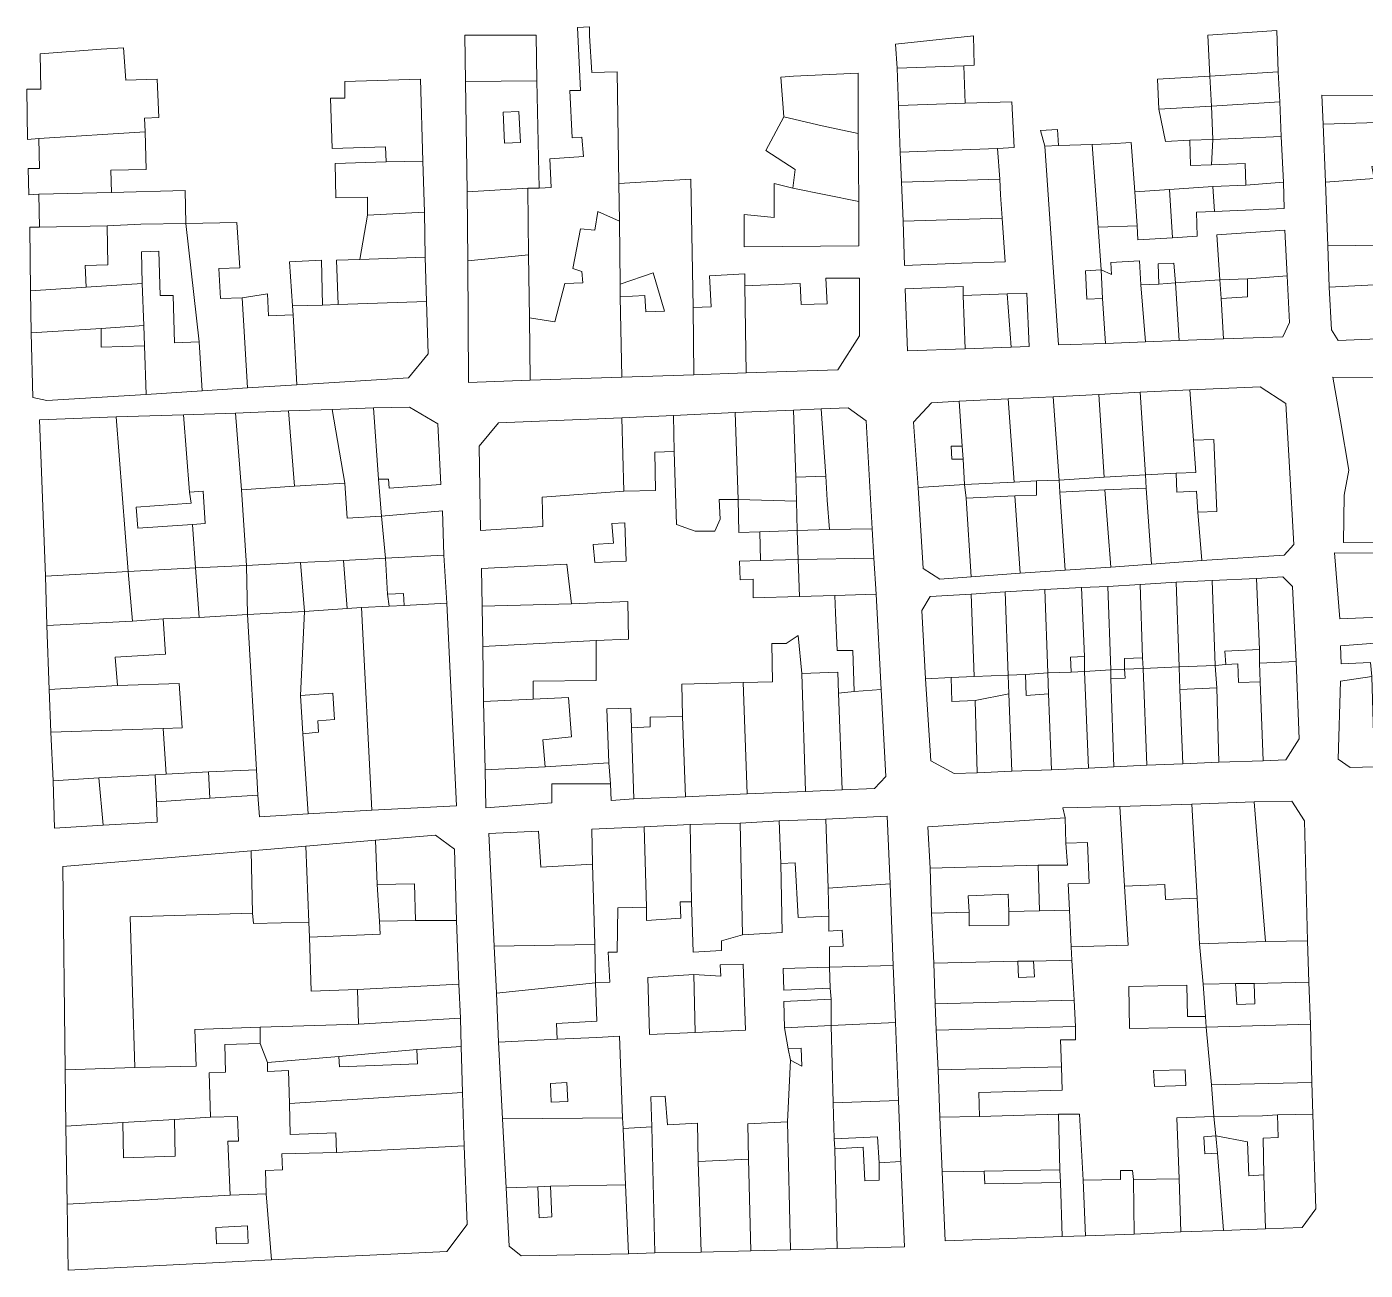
# Model space of a CAD drawing. Header units: inches. Extents: x 1138763 to 1140867, y 1050756 to 1053008.
# Drawn here: x 1140034.9 to 1140257.9, y 1052800.4 to 1053007.5 of the extents above; entities that cross this region are included whole.
import ezdxf

# ---------------------------------------------------------------- set-up
doc = ezdxf.new("R2010")
doc.units = ezdxf.units.IN
doc.header["$MEASUREMENT"] = 0
doc.layers.add('LimEdif_AM', color=44, linetype='Continuous', lineweight=5)

msp = doc.modelspace()

# ---------------------------------------------------------------- linework, layer by layer
at = {"layer": 'LimEdif_AM'}
for points in [[(1140118.19, 1053006.12), (1140119.81, 1053006.12), (1140119.94, 1052998.5), (1140108.06, 1052998.37), (1140107.94, 1053006.12), (1140118.19, 1053006.12)], [(1140133.56, 1052981.37), (1140133.69, 1052975.12), (1140130.06, 1052976.75), (1140129.56, 1052973.62), (1140127.19, 1052973.87), (1140125.94, 1052967.25), (1140127.44, 1052966.75), (1140127.56, 1052964.87), (1140124.56, 1052964.75), (1140122.94, 1052958.37), (1140118.69, 1052959), (1140118.56, 1052969.5), (1140118.44, 1052980.62), (1140120.31, 1052980.62), (1140122.31, 1052980.75), (1140122.06, 1052985.5), (1140127.69, 1052985.87), (1140127.44, 1052989.12), (1140125.81, 1052989), (1140125.44, 1052996.87), (1140127.19, 1052996.87), (1140126.69, 1053007.37), (1140128.69, 1053007.5), (1140128.69, 1053006), (1140129.06, 1052999.87), (1140133.31, 1053000), (1140133.56, 1052981.37)], [(1140243.19, 1053006.87), (1140243.44, 1053000), (1140232.06, 1052999.25), (1140231.69, 1053006.12), (1140243.19, 1053006.87)], [(1140047.31, 1053003.75), (1140051.06, 1053004), (1140051.44, 1052998.62), (1140056.69, 1052998.75), (1140056.94, 1052992.37), (1140054.56, 1052992.25), (1140054.69, 1052990), (1140036.94, 1052988.87), (1140035.06, 1052988.75), (1140034.94, 1052997.12), (1140037.31, 1052997.12), (1140037.19, 1053003), (1140047.31, 1053003.75)], [(1140192.69, 1053006), (1140192.81, 1053001.12), (1140191.06, 1053001), (1140179.94, 1053000.62), (1140179.69, 1053004.62), (1140192.69, 1053006)], [(1140173.44, 1052999.75), (1140173.44, 1052989.75), (1140167.44, 1052991), (1140161.06, 1052992.5), (1140160.56, 1052999.12), (1140162.69, 1052999.25), (1140173.44, 1052999.75)], [(1140191.06, 1053001), (1140191.31, 1052994.75), (1140180.19, 1052994.37), (1140179.94, 1053000.62), (1140191.06, 1053001)], [(1140243.44, 1053000), (1140243.69, 1052995), (1140232.31, 1052994.25), (1140232.06, 1052999.25), (1140243.44, 1053000)], [(1140100.56, 1052998.75), (1140100.94, 1052985.12), (1140094.81, 1052985), (1140094.69, 1052987.5), (1140085.81, 1052987.25), (1140085.56, 1052995.62), (1140087.94, 1052995.62), (1140087.94, 1052998.37), (1140100.56, 1052998.75)], [(1140119.94, 1052998.5), (1140120.31, 1052980.62), (1140118.44, 1052980.62), (1140108.31, 1052980), (1140108.06, 1052998.37), (1140119.94, 1052998.5)], [(1140232.31, 1052994.25), (1140223.56, 1052993.75), (1140223.31, 1052998.75), (1140232.06, 1052999.25), (1140232.31, 1052994.25)], [(1140191.31, 1052994.75), (1140199.06, 1052995), (1140199.44, 1052987.37), (1140196.69, 1052987.25), (1140180.44, 1052986.62), (1140180.19, 1052994.37), (1140191.31, 1052994.75)], [(1140243.69, 1052995), (1140243.94, 1052989.25), (1140232.56, 1052988.75), (1140232.31, 1052994.25), (1140243.69, 1052995)], [(1140261.81, 1052991.62), (1140250.94, 1052991.25), (1140250.69, 1052996.12), (1140263.56, 1052996), (1140264.44, 1052991.75), (1140261.81, 1052991.62)], [(1140114.56, 1052988.12), (1140117.19, 1052988.25), (1140116.94, 1052993.37), (1140114.31, 1052993.25), (1140114.56, 1052988.12)], [(1140114.56, 1052988.12), (1140114.31, 1052993.25), (1140116.94, 1052993.37), (1140117.19, 1052988.25), (1140114.56, 1052988.12)], [(1140232.31, 1052994.25), (1140232.56, 1052988.75), (1140228.69, 1052988.62), (1140224.69, 1052988.37), (1140223.56, 1052993.75), (1140232.31, 1052994.25)], [(1140173.44, 1052989.75), (1140173.56, 1052978.37), (1140162.56, 1052980.62), (1140162.94, 1052983.75), (1140158.06, 1052986.87), (1140161.06, 1052992.5), (1140167.44, 1052991), (1140173.44, 1052989.75)], [(1140261.81, 1052991.62), (1140262.31, 1052984.75), (1140259.06, 1052984.25), (1140259.44, 1052982.25), (1140251.31, 1052981.62), (1140250.94, 1052991.25), (1140261.81, 1052991.62)], [(1140054.69, 1052990), (1140054.81, 1052983.75), (1140048.94, 1052983.62), (1140049.06, 1052979.87), (1140036.94, 1052979.62), (1140035.31, 1052979.5), (1140035.19, 1052983.87), (1140037.06, 1052983.87), (1140036.94, 1052988.87), (1140054.69, 1052990)], [(1140206.81, 1052987.75), (1140204.56, 1052987.62), (1140203.81, 1052990.25), (1140206.69, 1052990.37), (1140206.81, 1052987.75)], [(1140212.44, 1052987.87), (1140215.44, 1052988), (1140218.94, 1052988.25), (1140219.56, 1052980), (1140219.94, 1052974.37), (1140213.44, 1052974.12), (1140212.44, 1052987.87)], [(1140232.56, 1052988.75), (1140232.31, 1052984.5), (1140228.81, 1052984.37), (1140228.69, 1052988.62), (1140232.56, 1052988.75)], [(1140243.94, 1052989.25), (1140244.31, 1052981.62), (1140238.06, 1052981.12), (1140237.94, 1052984.75), (1140232.31, 1052984.5), (1140232.56, 1052988.75), (1140243.94, 1052989.25)], [(1140196.69, 1052987.25), (1140197.06, 1052982.12), (1140180.69, 1052981.62), (1140180.44, 1052986.62), (1140196.69, 1052987.25)], [(1140206.81, 1052987.75), (1140212.44, 1052987.87), (1140213.44, 1052974.12), (1140213.94, 1052967), (1140211.31, 1052966.87), (1140211.56, 1052962.12), (1140214.19, 1052962.25), (1140214.69, 1052954.75), (1140206.81, 1052954.5), (1140204.56, 1052987.62), (1140206.81, 1052987.75)], [(1140100.94, 1052985.12), (1140101.19, 1052976.62), (1140091.69, 1052976.12), (1140091.69, 1052979.12), (1140086.44, 1052979), (1140086.31, 1052984.75), (1140094.81, 1052985), (1140100.94, 1052985.12)], [(1140145.56, 1052982.12), (1140145.94, 1052960.75), (1140146.06, 1052949.5), (1140134.06, 1052949.12), (1140133.81, 1052962.5), (1140137.94, 1052962.75), (1140138.06, 1052960), (1140141.19, 1052960.12), (1140139.31, 1052966.5), (1140133.81, 1052964.62), (1140133.69, 1052975.12), (1140133.56, 1052981.37), (1140145.56, 1052982.12)], [(1140197.06, 1052982.12), (1140197.19, 1052979.5), (1140197.44, 1052975.62), (1140180.94, 1052975.12), (1140180.69, 1052981.62), (1140197.06, 1052982.12)], [(1140244.31, 1052981.62), (1140244.44, 1052977.25), (1140232.81, 1052976.75), (1140232.56, 1052980.87), (1140238.06, 1052981.12), (1140244.31, 1052981.62)], [(1140259.44, 1052982.25), (1140266.19, 1052983.25), (1140266.19, 1052971.5), (1140261.06, 1052971.12), (1140251.69, 1052971), (1140251.31, 1052981.62), (1140259.44, 1052982.25)], [(1140049.06, 1052979.87), (1140061.31, 1052980.25), (1140061.44, 1052974.75), (1140053.94, 1052974.62), (1140048.31, 1052974.37), (1140037.06, 1052974.12), (1140036.94, 1052979.62), (1140049.06, 1052979.87)], [(1140118.44, 1052980.62), (1140118.56, 1052969.5), (1140108.44, 1052968.5), (1140108.31, 1052980), (1140118.44, 1052980.62)], [(1140173.56, 1052978.37), (1140173.56, 1052971), (1140154.44, 1052970.87), (1140154.44, 1052976.25), (1140159.44, 1052975.75), (1140159.44, 1052981.37), (1140162.56, 1052980.62), (1140173.56, 1052978.37)], [(1140219.56, 1052980), (1140225.31, 1052980.37), (1140225.81, 1052972.37), (1140220.06, 1052972), (1140219.94, 1052974.37), (1140219.56, 1052980)], [(1140225.31, 1052980.37), (1140232.56, 1052980.87), (1140232.81, 1052976.75), (1140229.81, 1052976.62), (1140229.94, 1052972.62), (1140225.81, 1052972.37), (1140225.31, 1052980.37)], [(1140061.44, 1052974.75), (1140069.94, 1052974.87), (1140070.44, 1052967.37), (1140066.94, 1052967.25), (1140067.19, 1052962.25), (1140070.81, 1052962.37), (1140071.69, 1052947.37), (1140064.19, 1052946.87), (1140063.69, 1052955), (1140061.44, 1052974.75)], [(1140101.19, 1052976.62), (1140101.31, 1052969.12), (1140090.44, 1052968.75), (1140091.69, 1052976.12), (1140101.19, 1052976.62)], [(1140133.81, 1052964.62), (1140133.81, 1052962.5), (1140134.06, 1052949.12), (1140118.81, 1052948.62), (1140118.69, 1052959), (1140122.94, 1052958.37), (1140124.56, 1052964.75), (1140127.56, 1052964.87), (1140127.44, 1052966.75), (1140125.94, 1052967.25), (1140127.19, 1052973.87), (1140129.56, 1052973.62), (1140130.06, 1052976.75), (1140133.69, 1052975.12), (1140133.81, 1052964.62)], [(1140197.44, 1052975.62), (1140197.94, 1052968.37), (1140190.69, 1052968.12), (1140181.19, 1052967.75), (1140180.94, 1052975.12), (1140197.44, 1052975.62)], [(1140048.31, 1052974.37), (1140048.44, 1052967.87), (1140044.69, 1052967.75), (1140044.81, 1052964.12), (1140035.56, 1052963.5), (1140035.44, 1052974.12), (1140037.06, 1052974.12), (1140048.31, 1052974.37)], [(1140061.44, 1052974.75), (1140063.69, 1052955), (1140059.56, 1052954.87), (1140059.31, 1052962.75), (1140057.19, 1052962.75), (1140056.94, 1052970.12), (1140054.06, 1052970), (1140054.19, 1052964.75), (1140044.81, 1052964.12), (1140044.69, 1052967.75), (1140048.44, 1052967.87), (1140048.31, 1052974.37), (1140053.94, 1052974.62), (1140061.44, 1052974.75)], [(1140244.94, 1052966), (1140238.31, 1052965.5), (1140233.69, 1052965.37), (1140233.19, 1052972.87), (1140244.56, 1052973.62), (1140244.94, 1052966)], [(1140261.06, 1052971.12), (1140261.56, 1052968.87), (1140267.81, 1052969.62), (1140268.19, 1052967.87), (1140273.94, 1052969.12), (1140274.19, 1052964.87), (1140267.81, 1052964.75), (1140263.44, 1052964.75), (1140259.44, 1052964.5), (1140251.94, 1052964.12), (1140251.69, 1052971), (1140261.06, 1052971.12)], [(1140054.44, 1052957.75), (1140054.19, 1052964.75), (1140054.06, 1052970), (1140056.94, 1052970.12), (1140057.19, 1052962.75), (1140059.31, 1052962.75), (1140059.56, 1052954.87), (1140063.69, 1052955), (1140064.19, 1052946.87), (1140054.81, 1052946.25), (1140054.56, 1052954.37), (1140054.44, 1052957.75)], [(1140084.19, 1052961.12), (1140079.19, 1052961), (1140078.69, 1052968.37), (1140084.06, 1052968.62), (1140084.19, 1052961.12)], [(1140101.31, 1052969.12), (1140101.56, 1052961.75), (1140086.81, 1052961.25), (1140086.56, 1052968.62), (1140090.44, 1052968.75), (1140101.31, 1052969.12)], [(1140118.56, 1052969.5), (1140118.69, 1052959), (1140118.81, 1052948.62), (1140108.56, 1052948.25), (1140108.44, 1052968.5), (1140118.56, 1052969.5)], [(1140213.94, 1052967), (1140215.69, 1052966.25), (1140215.56, 1052968.25), (1140220.31, 1052968.5), (1140220.56, 1052964.5), (1140221.31, 1052955), (1140214.69, 1052954.75), (1140214.19, 1052962.25), (1140213.94, 1052967)], [(1140133.81, 1052964.62), (1140139.31, 1052966.5), (1140141.19, 1052960.12), (1140138.06, 1052960), (1140137.94, 1052962.75), (1140133.81, 1052962.5), (1140133.81, 1052964.62)], [(1140145.94, 1052960.75), (1140148.94, 1052960.87), (1140148.69, 1052966), (1140154.56, 1052966.37), (1140154.56, 1052964.37), (1140154.81, 1052949.87), (1140146.06, 1052949.5), (1140145.94, 1052960.75)], [(1140214.19, 1052962.25), (1140211.56, 1052962.12), (1140211.31, 1052966.87), (1140213.94, 1052967), (1140214.19, 1052962.25)], [(1140226.31, 1052964.87), (1140223.56, 1052964.62), (1140223.44, 1052968), (1140226.06, 1052968.12), (1140226.31, 1052964.87)], [(1140244.94, 1052966), (1140245.31, 1052958.25), (1140244.19, 1052955.87), (1140234.31, 1052955.5), (1140233.94, 1052962.25), (1140238.31, 1052962.5), (1140238.31, 1052965.5), (1140244.94, 1052966)], [(1140054.19, 1052964.75), (1140054.44, 1052957.75), (1140047.31, 1052957.25), (1140035.69, 1052956.5), (1140035.56, 1052963.5), (1140044.81, 1052964.12), (1140054.19, 1052964.75)], [(1140154.56, 1052964.37), (1140163.81, 1052964.75), (1140163.94, 1052961.25), (1140168.31, 1052961.37), (1140168.06, 1052965.62), (1140173.69, 1052965.62), (1140173.69, 1052956), (1140170.06, 1052950.37), (1140154.81, 1052949.87), (1140154.56, 1052964.37)], [(1140190.94, 1052962.75), (1140191.31, 1052953.87), (1140181.69, 1052953.5), (1140181.31, 1052963.87), (1140190.94, 1052964.25), (1140190.94, 1052962.75)], [(1140226.31, 1052964.87), (1140226.94, 1052955.25), (1140221.31, 1052955), (1140220.56, 1052964.5), (1140223.56, 1052964.62), (1140226.31, 1052964.87)], [(1140226.31, 1052964.87), (1140233.69, 1052965.37), (1140233.94, 1052962.25), (1140234.31, 1052955.5), (1140226.94, 1052955.25), (1140226.31, 1052964.87)], [(1140238.31, 1052965.5), (1140238.31, 1052962.5), (1140233.94, 1052962.25), (1140233.69, 1052965.37), (1140238.31, 1052965.5)], [(1140259.44, 1052964.5), (1140260.06, 1052955.5), (1140253.44, 1052955.25), (1140252.31, 1052957), (1140251.94, 1052964.12), (1140259.44, 1052964.5)], [(1140070.81, 1052962.37), (1140075.06, 1052963), (1140075.19, 1052959.37), (1140079.31, 1052959.5), (1140079.94, 1052947.87), (1140071.69, 1052947.37), (1140070.81, 1052962.37)], [(1140101.56, 1052961.75), (1140101.81, 1052953), (1140098.56, 1052949), (1140079.94, 1052947.87), (1140079.31, 1052959.5), (1140079.19, 1052961), (1140084.19, 1052961.12), (1140086.81, 1052961.25), (1140101.56, 1052961.75)], [(1140190.94, 1052962.75), (1140198.31, 1052963), (1140198.94, 1052954.12), (1140191.31, 1052953.87), (1140190.94, 1052962.75)], [(1140198.31, 1052963), (1140201.56, 1052963.12), (1140201.94, 1052954.25), (1140198.94, 1052954.12), (1140198.31, 1052963)], [(1140047.31, 1052957.25), (1140047.31, 1052954.12), (1140054.56, 1052954.37), (1140054.81, 1052946.25), (1140038.31, 1052945.25), (1140035.94, 1052945.75), (1140035.69, 1052956.5), (1140047.31, 1052957.25)], [(1140054.44, 1052957.75), (1140054.56, 1052954.37), (1140047.31, 1052954.12), (1140047.31, 1052957.25), (1140054.44, 1052957.75)], [(1140265.31, 1052921.5), (1140254.31, 1052921.62), (1140254.44, 1052929.5), (1140255.19, 1052933.62), (1140253.81, 1052941.87), (1140252.56, 1052949.12), (1140261.69, 1052949), (1140261.69, 1052944.75), (1140265.56, 1052944.75), (1140265.31, 1052921.5)], [(1140198.44, 1052945.5), (1140205.94, 1052945.87), (1140206.94, 1052932), (1140203.19, 1052931.87), (1140199.44, 1052931.62), (1140198.44, 1052945.5)], [(1140205.94, 1052945.87), (1140213.56, 1052946.25), (1140214.44, 1052932.5), (1140206.94, 1052932), (1140205.94, 1052945.87)], [(1140213.56, 1052946.25), (1140220.44, 1052946.62), (1140221.31, 1052932.87), (1140214.44, 1052932.5), (1140213.56, 1052946.25)], [(1140220.44, 1052946.62), (1140228.69, 1052947), (1140229.31, 1052938.62), (1140229.69, 1052933.25), (1140226.44, 1052933.12), (1140221.31, 1052932.87), (1140220.44, 1052946.62)], [(1140229.31, 1052938.62), (1140228.69, 1052947), (1140240.44, 1052947.5), (1140244.69, 1052944.75), (1140245.31, 1052934.12), (1140246.06, 1052921.25), (1140244.44, 1052919.5), (1140230.69, 1052918.62), (1140230.06, 1052926.62), (1140233.19, 1052926.75), (1140232.94, 1052933.5), (1140232.69, 1052938.75), (1140229.31, 1052938.62)], [(1140078.56, 1052943.5), (1140085.81, 1052943.75), (1140087.94, 1052931.5), (1140079.56, 1052931), (1140078.56, 1052943.5)], [(1140085.81, 1052943.75), (1140092.69, 1052944), (1140093.56, 1052932.12), (1140094.06, 1052926), (1140088.31, 1052925.62), (1140087.94, 1052931.5), (1140085.81, 1052943.75)], [(1140093.56, 1052932.12), (1140092.69, 1052944), (1140098.69, 1052944.12), (1140103.44, 1052941.37), (1140103.94, 1052931.25), (1140095.31, 1052930.62), (1140095.19, 1052932.12), (1140093.56, 1052932.12)], [(1140152.94, 1052943.25), (1140162.69, 1052943.62), (1140163.06, 1052932.5), (1140163.19, 1052928.5), (1140153.44, 1052928.75), (1140152.94, 1052943.25)], [(1140162.69, 1052943.62), (1140167.31, 1052943.87), (1140168.06, 1052932.62), (1140163.06, 1052932.5), (1140162.69, 1052943.62)], [(1140168.06, 1052932.62), (1140167.31, 1052943.87), (1140171.81, 1052944), (1140174.81, 1052941.87), (1140175.81, 1052923.87), (1140168.69, 1052923.75), (1140168.31, 1052928.62), (1140168.06, 1052932.62)], [(1140190.81, 1052937.62), (1140188.94, 1052937.62), (1140189.06, 1052935.5), (1140190.94, 1052935.5), (1140191.19, 1052931.25), (1140183.44, 1052930.75), (1140182.69, 1052941.62), (1140185.69, 1052944.87), (1140190.31, 1052945.12), (1140190.81, 1052937.62)], [(1140190.31, 1052945.12), (1140198.44, 1052945.5), (1140199.44, 1052931.62), (1140191.19, 1052931.25), (1140190.94, 1052935.5), (1140190.81, 1052937.62), (1140190.31, 1052945.12)], [(1140051.81, 1052916.75), (1140038.06, 1052916), (1140037.06, 1052942), (1140049.81, 1052942.5), (1140051.81, 1052916.75)], [(1140049.81, 1052942.5), (1140061.06, 1052942.87), (1140062.06, 1052930), (1140062.31, 1052928.12), (1140053.19, 1052927.5), (1140053.44, 1052924), (1140062.56, 1052924.62), (1140063.06, 1052917.37), (1140051.81, 1052916.75), (1140049.81, 1052942.5)], [(1140061.06, 1052942.87), (1140069.69, 1052943.12), (1140070.69, 1052930.37), (1140071.56, 1052917.75), (1140063.06, 1052917.37), (1140062.56, 1052924.62), (1140064.69, 1052924.75), (1140064.31, 1052930.12), (1140062.06, 1052930), (1140061.06, 1052942.87)], [(1140069.69, 1052943.12), (1140078.56, 1052943.5), (1140079.56, 1052931), (1140070.69, 1052930.37), (1140069.69, 1052943.12)], [(1140134.44, 1052930.12), (1140120.81, 1052929.12), (1140120.94, 1052924.25), (1140110.56, 1052923.62), (1140110.31, 1052937.62), (1140113.56, 1052941.5), (1140134.06, 1052942.37), (1140134.44, 1052930.12)], [(1140134.06, 1052942.37), (1140142.69, 1052942.75), (1140142.81, 1052936.75), (1140139.56, 1052936.62), (1140139.69, 1052930.25), (1140134.44, 1052930.12), (1140134.06, 1052942.37)], [(1140142.69, 1052942.75), (1140152.94, 1052943.25), (1140153.44, 1052928.75), (1140150.31, 1052928.75), (1140150.44, 1052925.5), (1140149.56, 1052923.5), (1140146.31, 1052923.5), (1140143.19, 1052924.62), (1140142.81, 1052936.75), (1140142.69, 1052942.75)], [(1140190.94, 1052935.5), (1140189.06, 1052935.5), (1140188.94, 1052937.62), (1140190.81, 1052937.62), (1140190.94, 1052935.5)], [(1140229.31, 1052938.62), (1140232.69, 1052938.75), (1140232.94, 1052933.5), (1140233.19, 1052926.75), (1140230.06, 1052926.62), (1140229.81, 1052930.12), (1140226.56, 1052930), (1140226.44, 1052933.12), (1140229.69, 1052933.25), (1140229.31, 1052938.62)], [(1140168.06, 1052932.62), (1140168.31, 1052928.62), (1140168.69, 1052923.75), (1140163.31, 1052923.62), (1140163.19, 1052928.5), (1140163.06, 1052932.5), (1140168.06, 1052932.62)], [(1140221.31, 1052932.87), (1140221.44, 1052930.62), (1140214.56, 1052930.37), (1140207.06, 1052930), (1140206.94, 1052932), (1140214.44, 1052932.5), (1140221.31, 1052932.87)], [(1140226.44, 1052933.12), (1140226.56, 1052930), (1140229.81, 1052930.12), (1140230.06, 1052926.62), (1140230.69, 1052918.62), (1140222.31, 1052918), (1140221.44, 1052930.62), (1140221.31, 1052932.87), (1140226.44, 1052933.12)], [(1140087.94, 1052931.5), (1140088.31, 1052925.62), (1140094.06, 1052926), (1140094.69, 1052919), (1140087.69, 1052918.62), (1140080.56, 1052918.25), (1140071.56, 1052917.75), (1140070.69, 1052930.37), (1140079.56, 1052931), (1140087.94, 1052931.5)], [(1140191.19, 1052931.25), (1140191.44, 1052929), (1140192.31, 1052915.87), (1140187.06, 1052915.5), (1140184.31, 1052917.25), (1140183.44, 1052930.75), (1140191.19, 1052931.25)], [(1140203.19, 1052931.87), (1140203.19, 1052929.5), (1140199.56, 1052929.37), (1140191.44, 1052929), (1140191.19, 1052931.25), (1140199.44, 1052931.62), (1140203.19, 1052931.87)], [(1140206.94, 1052932), (1140207.06, 1052930), (1140207.94, 1052917), (1140200.44, 1052916.5), (1140199.56, 1052929.37), (1140203.19, 1052929.5), (1140203.19, 1052931.87), (1140206.94, 1052932)], [(1140214.56, 1052930.37), (1140215.56, 1052917.5), (1140207.94, 1052917), (1140207.06, 1052930), (1140214.56, 1052930.37)], [(1140221.44, 1052930.62), (1140222.31, 1052918), (1140215.56, 1052917.5), (1140214.56, 1052930.37), (1140221.44, 1052930.62)], [(1140062.56, 1052924.62), (1140053.44, 1052924), (1140053.19, 1052927.5), (1140062.31, 1052928.12), (1140062.06, 1052930), (1140064.31, 1052930.12), (1140064.69, 1052924.75), (1140062.56, 1052924.62)], [(1140163.19, 1052928.5), (1140163.31, 1052923.62), (1140157.06, 1052923.37), (1140153.56, 1052923.25), (1140153.44, 1052928.75), (1140163.19, 1052928.5)], [(1140199.56, 1052929.37), (1140200.44, 1052916.5), (1140192.31, 1052915.87), (1140191.44, 1052929), (1140199.56, 1052929.37)], [(1140094.06, 1052926), (1140104.19, 1052926.87), (1140104.44, 1052919.5), (1140094.69, 1052919), (1140094.06, 1052926)], [(1140129.56, 1052918.25), (1140129.31, 1052921.25), (1140132.69, 1052921.5), (1140132.44, 1052924.75), (1140134.56, 1052924.87), (1140134.81, 1052918.5), (1140129.56, 1052918.25)], [(1140163.31, 1052923.62), (1140163.44, 1052918.75), (1140157.19, 1052918.62), (1140157.06, 1052923.37), (1140163.31, 1052923.62)], [(1140175.81, 1052923.87), (1140176.06, 1052919), (1140163.44, 1052918.75), (1140163.31, 1052923.62), (1140168.69, 1052923.75), (1140175.81, 1052923.87)], [(1140104.44, 1052919.5), (1140104.94, 1052911.5), (1140097.81, 1052911.12), (1140097.69, 1052913.12), (1140095.06, 1052913), (1140094.69, 1052919), (1140104.44, 1052919.5)], [(1140259.06, 1052899.25), (1140258.81, 1052901.62), (1140253.94, 1052901.37), (1140253.81, 1052904.37), (1140263.19, 1052905.12), (1140262.94, 1052909.25), (1140253.69, 1052908.87), (1140252.81, 1052919.87), (1140266.19, 1052919.75), (1140267.31, 1052902), (1140264.06, 1052901.62), (1140264.81, 1052898.87), (1140265.94, 1052886), (1140259.44, 1052885.87), (1140259.06, 1052899.25)], [(1140063.06, 1052917.37), (1140063.69, 1052909.12), (1140057.69, 1052908.87), (1140052.56, 1052908.5), (1140051.81, 1052916.75), (1140063.06, 1052917.37)], [(1140071.56, 1052917.75), (1140071.69, 1052909.62), (1140063.69, 1052909.12), (1140063.06, 1052917.37), (1140071.56, 1052917.75)], [(1140080.56, 1052918.25), (1140081.19, 1052910.12), (1140071.69, 1052909.62), (1140071.56, 1052917.75), (1140080.56, 1052918.25)], [(1140087.69, 1052918.62), (1140088.31, 1052910.62), (1140081.19, 1052910.12), (1140080.56, 1052918.25), (1140087.69, 1052918.62)], [(1140094.69, 1052919), (1140095.06, 1052913), (1140095.31, 1052911), (1140090.69, 1052910.75), (1140088.31, 1052910.62), (1140087.69, 1052918.62), (1140094.69, 1052919)], [(1140125.69, 1052911.37), (1140110.81, 1052911), (1140110.69, 1052917.25), (1140124.94, 1052918), (1140125.69, 1052911.37)], [(1140163.44, 1052918.75), (1140163.69, 1052912.62), (1140155.94, 1052912.37), (1140155.94, 1052915.5), (1140153.81, 1052915.37), (1140153.69, 1052918.5), (1140157.19, 1052918.62), (1140163.44, 1052918.75)], [(1140176.06, 1052919), (1140176.44, 1052913), (1140169.56, 1052912.75), (1140163.69, 1052912.62), (1140163.44, 1052918.75), (1140176.06, 1052919)], [(1140051.81, 1052916.75), (1140052.56, 1052908.5), (1140038.31, 1052907.75), (1140038.06, 1052916), (1140051.81, 1052916.75)], [(1140215.06, 1052914.25), (1140220.44, 1052914.62), (1140220.81, 1052902.37), (1140217.81, 1052902.25), (1140217.81, 1052900.5), (1140215.56, 1052900.37), (1140215.06, 1052914.25)], [(1140220.44, 1052914.62), (1140226.44, 1052915), (1140226.94, 1052900.87), (1140220.94, 1052900.62), (1140220.81, 1052902.37), (1140220.44, 1052914.62)], [(1140226.44, 1052915), (1140232.44, 1052915.25), (1140232.94, 1052901.12), (1140226.94, 1052900.87), (1140226.44, 1052915)], [(1140232.44, 1052915.25), (1140239.81, 1052915.62), (1140240.31, 1052903.75), (1140234.56, 1052903.5), (1140234.69, 1052901.25), (1140232.94, 1052901.12), (1140232.44, 1052915.25)], [(1140240.31, 1052903.75), (1140239.81, 1052915.62), (1140244.19, 1052915.87), (1140245.81, 1052914.25), (1140246.44, 1052901.75), (1140240.31, 1052901.5), (1140240.31, 1052903.75)], [(1140097.81, 1052911.12), (1140095.31, 1052911), (1140095.06, 1052913), (1140097.69, 1052913.12), (1140097.81, 1052911.12)], [(1140176.44, 1052913), (1140177.31, 1052897.12), (1140172.81, 1052896.75), (1140172.56, 1052903.62), (1140169.94, 1052903.62), (1140169.69, 1052909.87), (1140169.56, 1052912.75), (1140176.44, 1052913)], [(1140192.81, 1052899.25), (1140188.94, 1052899.12), (1140184.69, 1052898.87), (1140184.06, 1052910.25), (1140185.44, 1052912.62), (1140192.31, 1052913), (1140192.81, 1052899.25)], [(1140192.31, 1052913), (1140197.94, 1052913.37), (1140198.44, 1052899.5), (1140192.81, 1052899.25), (1140192.31, 1052913)], [(1140197.94, 1052913.37), (1140204.56, 1052913.75), (1140205.06, 1052899.87), (1140201.31, 1052899.62), (1140198.44, 1052899.5), (1140197.94, 1052913.37)], [(1140204.56, 1052913.75), (1140210.69, 1052914.12), (1140211.19, 1052902.62), (1140208.81, 1052902.5), (1140208.94, 1052900), (1140205.06, 1052899.87), (1140204.56, 1052913.75)], [(1140210.69, 1052914.12), (1140215.06, 1052914.25), (1140215.56, 1052900.37), (1140211.19, 1052900.12), (1140211.19, 1052902.62), (1140210.69, 1052914.12)], [(1140090.69, 1052910.75), (1140092.44, 1052877), (1140081.81, 1052876.37), (1140080.94, 1052889.75), (1140083.56, 1052890), (1140083.44, 1052891.87), (1140086.19, 1052892.12), (1140085.94, 1052896.5), (1140080.56, 1052896.12), (1140081.19, 1052910.12), (1140088.31, 1052910.62), (1140090.69, 1052910.75)], [(1140104.94, 1052911.5), (1140106.56, 1052877.75), (1140092.44, 1052877), (1140090.69, 1052910.75), (1140095.31, 1052911), (1140097.81, 1052911.12), (1140104.94, 1052911.5)], [(1140125.69, 1052911.37), (1140135.06, 1052911.75), (1140135.19, 1052905.5), (1140129.81, 1052905.25), (1140110.94, 1052904.25), (1140110.81, 1052911), (1140125.69, 1052911.37)], [(1140057.69, 1052908.87), (1140058.06, 1052903), (1140049.69, 1052902.5), (1140050.06, 1052897.75), (1140038.69, 1052897.12), (1140038.31, 1052907.75), (1140052.56, 1052908.5), (1140057.69, 1052908.87)], [(1140071.69, 1052909.62), (1140073.19, 1052883.75), (1140065.19, 1052883.37), (1140058.19, 1052883), (1140057.69, 1052890.62), (1140060.81, 1052890.75), (1140060.31, 1052898.12), (1140050.06, 1052897.75), (1140049.69, 1052902.5), (1140058.06, 1052903), (1140057.69, 1052908.87), (1140063.69, 1052909.12), (1140071.69, 1052909.62)], [(1140081.19, 1052910.12), (1140080.56, 1052896.12), (1140080.94, 1052889.75), (1140081.81, 1052876.37), (1140073.69, 1052875.87), (1140073.44, 1052879.5), (1140073.19, 1052883.75), (1140071.69, 1052909.62), (1140081.19, 1052910.12)], [(1140154.31, 1052898.25), (1140159.19, 1052898.37), (1140159.06, 1052904.75), (1140161.44, 1052904.75), (1140163.44, 1052906.12), (1140164.06, 1052899.75), (1140164.69, 1052880.12), (1140154.94, 1052879.75), (1140154.31, 1052898.25)], [(1140129.81, 1052905.25), (1140129.81, 1052898.62), (1140119.31, 1052898.5), (1140119.31, 1052895.5), (1140111.06, 1052895.12), (1140110.94, 1052904.25), (1140129.81, 1052905.25)], [(1140240.31, 1052901.5), (1140240.44, 1052898.37), (1140236.81, 1052898.25), (1140236.69, 1052901.37), (1140234.69, 1052901.25), (1140234.56, 1052903.5), (1140240.31, 1052903.75), (1140240.31, 1052901.5)], [(1140211.19, 1052900.12), (1140208.94, 1052900), (1140208.81, 1052902.5), (1140211.19, 1052902.62), (1140211.19, 1052900.12)], [(1140220.94, 1052900.62), (1140217.81, 1052900.5), (1140217.81, 1052902.25), (1140220.81, 1052902.37), (1140220.94, 1052900.62)], [(1140234.69, 1052901.25), (1140236.69, 1052901.37), (1140236.81, 1052898.25), (1140240.44, 1052898.37), (1140240.94, 1052885.25), (1140233.56, 1052885), (1140233.19, 1052897.37), (1140232.94, 1052901.12), (1140234.69, 1052901.25)], [(1140246.44, 1052901.75), (1140246.94, 1052888.87), (1140244.69, 1052885.37), (1140240.94, 1052885.25), (1140240.44, 1052898.37), (1140240.31, 1052901.5), (1140246.44, 1052901.75)], [(1140164.06, 1052899.75), (1140170.06, 1052900), (1140170.19, 1052896.5), (1140170.81, 1052880.37), (1140164.69, 1052880.12), (1140164.06, 1052899.75)], [(1140188.94, 1052899.12), (1140189.06, 1052895.12), (1140192.94, 1052895.25), (1140193.31, 1052883.25), (1140189.44, 1052883.12), (1140185.56, 1052885.25), (1140184.69, 1052898.87), (1140188.94, 1052899.12)], [(1140198.44, 1052899.5), (1140198.56, 1052896.37), (1140192.94, 1052895.25), (1140189.06, 1052895.12), (1140188.94, 1052899.12), (1140192.81, 1052899.25), (1140198.44, 1052899.5)], [(1140201.31, 1052899.62), (1140201.44, 1052896.12), (1140205.19, 1052896.37), (1140205.69, 1052883.75), (1140199.06, 1052883.5), (1140198.56, 1052896.37), (1140198.44, 1052899.5), (1140201.31, 1052899.62)], [(1140205.06, 1052899.87), (1140205.19, 1052896.37), (1140201.44, 1052896.12), (1140201.31, 1052899.62), (1140205.06, 1052899.87)], [(1140211.19, 1052900.12), (1140211.81, 1052884), (1140205.69, 1052883.75), (1140205.19, 1052896.37), (1140205.06, 1052899.87), (1140208.94, 1052900), (1140211.19, 1052900.12)], [(1140215.56, 1052900.37), (1140215.56, 1052898.87), (1140216.06, 1052884.25), (1140211.81, 1052884), (1140211.19, 1052900.12), (1140215.56, 1052900.37)], [(1140220.94, 1052900.62), (1140221.56, 1052884.5), (1140216.06, 1052884.25), (1140215.56, 1052898.87), (1140217.94, 1052899), (1140217.81, 1052900.5), (1140220.94, 1052900.62)], [(1140217.81, 1052900.5), (1140217.94, 1052899), (1140215.56, 1052898.87), (1140215.56, 1052900.37), (1140217.81, 1052900.5)], [(1140226.94, 1052900.87), (1140227.06, 1052897.12), (1140227.56, 1052884.75), (1140221.56, 1052884.5), (1140220.94, 1052900.62), (1140226.94, 1052900.87)], [(1140232.94, 1052901.12), (1140233.19, 1052897.37), (1140227.06, 1052897.12), (1140226.94, 1052900.87), (1140232.94, 1052901.12)], [(1140259.44, 1052885.87), (1140259.56, 1052884.25), (1140255.44, 1052884.12), (1140253.44, 1052885.5), (1140253.81, 1052898.5), (1140259.06, 1052899.25), (1140259.44, 1052885.87)], [(1140050.06, 1052897.75), (1140060.31, 1052898.12), (1140060.81, 1052890.75), (1140057.69, 1052890.62), (1140038.94, 1052890), (1140038.69, 1052897.12), (1140050.06, 1052897.75)], [(1140144.19, 1052892.62), (1140144.06, 1052898), (1140154.31, 1052898.25), (1140154.94, 1052879.75), (1140144.69, 1052879.25), (1140144.19, 1052892.62)], [(1140177.31, 1052897.12), (1140178.06, 1052882.62), (1140176.19, 1052880.62), (1140170.81, 1052880.37), (1140170.19, 1052896.5), (1140172.81, 1052896.75), (1140177.31, 1052897.12)], [(1140233.19, 1052897.37), (1140233.56, 1052885), (1140227.56, 1052884.75), (1140227.06, 1052897.12), (1140233.19, 1052897.37)], [(1140080.94, 1052889.75), (1140080.56, 1052896.12), (1140085.94, 1052896.5), (1140086.19, 1052892.12), (1140083.44, 1052891.87), (1140083.56, 1052890), (1140080.94, 1052889.75)], [(1140119.31, 1052895.5), (1140125.19, 1052895.75), (1140125.69, 1052889.25), (1140120.94, 1052888.75), (1140121.31, 1052884.25), (1140111.31, 1052883.75), (1140111.06, 1052895.12), (1140119.31, 1052895.5)], [(1140198.56, 1052896.37), (1140199.06, 1052883.5), (1140193.31, 1052883.25), (1140192.94, 1052895.25), (1140198.56, 1052896.37)], [(1140131.94, 1052884.87), (1140131.56, 1052893.87), (1140135.56, 1052894), (1140135.69, 1052890.75), (1140136.06, 1052878.87), (1140132.31, 1052878.62), (1140132.19, 1052881.37), (1140131.94, 1052884.87)], [(1140135.69, 1052890.75), (1140138.81, 1052890.87), (1140138.81, 1052892.5), (1140144.19, 1052892.62), (1140144.69, 1052879.25), (1140136.06, 1052878.87), (1140135.69, 1052890.75)], [(1140057.69, 1052890.62), (1140058.19, 1052883), (1140056.31, 1052882.87), (1140046.94, 1052882.37), (1140039.31, 1052881.87), (1140038.94, 1052890), (1140057.69, 1052890.62)], [(1140073.19, 1052883.75), (1140073.44, 1052879.5), (1140065.44, 1052879), (1140065.19, 1052883.37), (1140073.19, 1052883.75)], [(1140121.31, 1052884.25), (1140131.94, 1052884.87), (1140132.19, 1052881.37), (1140122.44, 1052881.37), (1140122.44, 1052878.25), (1140111.44, 1052877.37), (1140111.31, 1052883.75), (1140121.31, 1052884.25)], [(1140046.94, 1052882.37), (1140047.69, 1052874.5), (1140039.56, 1052874), (1140039.31, 1052881.87), (1140046.94, 1052882.37)], [(1140056.31, 1052882.87), (1140056.56, 1052878.37), (1140056.69, 1052875), (1140047.69, 1052874.5), (1140046.94, 1052882.37), (1140056.31, 1052882.87)], [(1140065.19, 1052883.37), (1140065.44, 1052879), (1140056.56, 1052878.37), (1140056.31, 1052882.87), (1140058.19, 1052883), (1140065.19, 1052883.37)], [(1140207.94, 1052875.75), (1140207.56, 1052877.37), (1140217.06, 1052877.62), (1140217.81, 1052864.37), (1140218.44, 1052854.5), (1140208.94, 1052854.25), (1140208.69, 1052860.37), (1140208.44, 1052864.75), (1140211.94, 1052864.87), (1140211.69, 1052871.62), (1140208.06, 1052871.5), (1140207.94, 1052875.75)], [(1140217.06, 1052877.62), (1140229.06, 1052878), (1140229.94, 1052862.37), (1140224.69, 1052862.12), (1140224.56, 1052864.62), (1140217.81, 1052864.37), (1140217.06, 1052877.62)], [(1140229.06, 1052878), (1140239.44, 1052878.37), (1140241.31, 1052855.12), (1140230.31, 1052854.75), (1140229.94, 1052862.37), (1140229.06, 1052878)], [(1140239.44, 1052878.37), (1140245.69, 1052878.5), (1140247.81, 1052875.25), (1140248.31, 1052855.25), (1140241.31, 1052855.12), (1140239.44, 1052878.37)], [(1140137.81, 1052874.25), (1140145.44, 1052874.62), (1140145.69, 1052861.75), (1140143.81, 1052861.75), (1140143.94, 1052859), (1140138.19, 1052858.62), (1140138.19, 1052860.87), (1140137.81, 1052874.25)], [(1140145.44, 1052874.62), (1140153.81, 1052874.87), (1140154.19, 1052856.25), (1140150.69, 1052855.25), (1140150.69, 1052853.62), (1140145.94, 1052853.37), (1140145.69, 1052861.75), (1140145.44, 1052874.62)], [(1140153.81, 1052874.87), (1140160.31, 1052875.25), (1140160.56, 1052868.12), (1140160.81, 1052856.62), (1140154.19, 1052856.25), (1140153.81, 1052874.87)], [(1140160.31, 1052875.25), (1140168.06, 1052875.5), (1140168.44, 1052864), (1140168.56, 1052859.37), (1140163.44, 1052859.12), (1140162.94, 1052868.25), (1140160.56, 1052868.12), (1140160.31, 1052875.25)], [(1140168.06, 1052875.5), (1140178.31, 1052876), (1140178.81, 1052864.75), (1140168.44, 1052864), (1140168.06, 1052875.5)], [(1140208.06, 1052871.5), (1140208.31, 1052867.87), (1140203.44, 1052867.87), (1140185.44, 1052867.37), (1140185.06, 1052874.25), (1140207.94, 1052875.75), (1140208.06, 1052871.5)], [(1140093.31, 1052864.62), (1140093.06, 1052872), (1140103.06, 1052872.87), (1140106.19, 1052870.5), (1140106.56, 1052858.62), (1140099.69, 1052858.62), (1140099.56, 1052864.75), (1140093.31, 1052864.62)], [(1140129.56, 1052854.62), (1140112.81, 1052854.37), (1140111.94, 1052873.12), (1140120.19, 1052873.5), (1140120.56, 1052867.5), (1140129.19, 1052868), (1140129.56, 1052854.62)], [(1140129.19, 1052868), (1140129.06, 1052873.87), (1140137.81, 1052874.25), (1140138.19, 1052860.87), (1140133.44, 1052860.75), (1140133.31, 1052853.37), (1140131.81, 1052853.37), (1140132.06, 1052848.37), (1140129.69, 1052848.25), (1140129.56, 1052854.62), (1140129.19, 1052868)], [(1140072.56, 1052859.87), (1140052.19, 1052859.25), (1140052.94, 1052834.12), (1140041.31, 1052833.75), (1140040.94, 1052867.62), (1140072.31, 1052870.25), (1140072.56, 1052859.87)], [(1140072.31, 1052870.25), (1140081.44, 1052871), (1140081.94, 1052858.37), (1140072.69, 1052858.12), (1140072.56, 1052859.87), (1140072.31, 1052870.25)], [(1140081.44, 1052871), (1140093.06, 1052872), (1140093.31, 1052864.62), (1140093.69, 1052858.5), (1140093.81, 1052856.37), (1140082.06, 1052855.87), (1140081.94, 1052858.37), (1140081.44, 1052871)], [(1140208.06, 1052871.5), (1140211.69, 1052871.62), (1140211.94, 1052864.87), (1140208.44, 1052864.75), (1140208.69, 1052860.37), (1140203.69, 1052860.25), (1140203.44, 1052867.87), (1140208.31, 1052867.87), (1140208.06, 1052871.5)], [(1140168.56, 1052859.37), (1140168.56, 1052856.87), (1140170.81, 1052857), (1140170.94, 1052854.37), (1140168.69, 1052854.25), (1140168.69, 1052850.87), (1140160.94, 1052850.62), (1140161.06, 1052847), (1140168.81, 1052847.37), (1140168.94, 1052845.5), (1140161.06, 1052845.12), (1140161.19, 1052840.75), (1140161.81, 1052837.25), (1140162.19, 1052835.37), (1140161.69, 1052825.12), (1140155.06, 1052824.75), (1140155.19, 1052818.87), (1140146.81, 1052818.5), (1140146.69, 1052824.87), (1140141.69, 1052824.62), (1140141.31, 1052829.37), (1140138.94, 1052829.25), (1140139.06, 1052824.25), (1140134.31, 1052824), (1140134.19, 1052825.75), (1140133.69, 1052839.37), (1140129.94, 1052839.12), (1140123.31, 1052838.87), (1140123.19, 1052841.5), (1140129.94, 1052841.87), (1140129.69, 1052848.25), (1140132.06, 1052848.37), (1140131.81, 1052853.37), (1140133.31, 1052853.37), (1140133.44, 1052860.75), (1140138.19, 1052860.87), (1140138.19, 1052858.62), (1140143.94, 1052859), (1140143.81, 1052861.75), (1140145.69, 1052861.75), (1140145.94, 1052853.37), (1140150.69, 1052853.62), (1140150.69, 1052855.25), (1140154.19, 1052856.25), (1140160.81, 1052856.62), (1140160.56, 1052868.12), (1140162.94, 1052868.25), (1140163.44, 1052859.12), (1140168.56, 1052859.37)], [(1140203.44, 1052867.87), (1140203.69, 1052860.25), (1140198.56, 1052860.12), (1140198.44, 1052863), (1140191.81, 1052862.75), (1140191.94, 1052860), (1140185.69, 1052859.87), (1140185.44, 1052867.37), (1140203.44, 1052867.87)], [(1140099.69, 1052858.62), (1140093.69, 1052858.5), (1140093.31, 1052864.62), (1140099.56, 1052864.75), (1140099.69, 1052858.62)], [(1140178.81, 1052864.75), (1140179.31, 1052851.12), (1140168.69, 1052850.87), (1140168.69, 1052854.25), (1140170.94, 1052854.37), (1140170.81, 1052857), (1140168.56, 1052856.87), (1140168.56, 1052859.37), (1140168.44, 1052864), (1140178.81, 1052864.75)], [(1140229.94, 1052862.37), (1140230.31, 1052854.75), (1140230.94, 1052848), (1140231.31, 1052842.62), (1140228.31, 1052842.62), (1140228.19, 1052847.87), (1140218.56, 1052847.62), (1140218.69, 1052840.62), (1140231.44, 1052840.87), (1140232.31, 1052831.25), (1140232.69, 1052826), (1140226.56, 1052825.75), (1140226.94, 1052815.62), (1140219.31, 1052815.5), (1140219.19, 1052817), (1140217.19, 1052817), (1140217.19, 1052815.5), (1140210.94, 1052815.37), (1140210.31, 1052826.37), (1140206.81, 1052826.37), (1140193.69, 1052826), (1140193.56, 1052830), (1140207.44, 1052830.37), (1140207.31, 1052834.25), (1140207.19, 1052838.75), (1140209.69, 1052838.75), (1140209.69, 1052841), (1140209.44, 1052845.37), (1140209.31, 1052847.37), (1140209.06, 1052852), (1140208.94, 1052854.25), (1140218.44, 1052854.5), (1140217.81, 1052864.37), (1140224.56, 1052864.62), (1140224.69, 1052862.12), (1140229.94, 1052862.37)], [(1140198.56, 1052860.12), (1140198.56, 1052857.87), (1140191.94, 1052857.75), (1140191.94, 1052860), (1140191.81, 1052862.75), (1140198.44, 1052863), (1140198.56, 1052860.12)], [(1140081.94, 1052858.37), (1140082.06, 1052855.87), (1140082.31, 1052846.87), (1140090.06, 1052847.12), (1140090.19, 1052841.37), (1140073.81, 1052840.87), (1140062.94, 1052840.5), (1140063.19, 1052834.37), (1140052.94, 1052834.12), (1140052.19, 1052859.25), (1140072.56, 1052859.87), (1140072.69, 1052858.12), (1140081.94, 1052858.37)], [(1140208.69, 1052860.37), (1140208.94, 1052854.25), (1140209.06, 1052852), (1140202.69, 1052851.87), (1140200.06, 1052851.87), (1140186.06, 1052851.5), (1140185.69, 1052859.87), (1140191.94, 1052860), (1140191.94, 1052857.75), (1140198.56, 1052857.87), (1140198.56, 1052860.12), (1140203.69, 1052860.25), (1140208.69, 1052860.37)], [(1140106.56, 1052858.62), (1140106.94, 1052848), (1140090.06, 1052847.12), (1140082.31, 1052846.87), (1140082.06, 1052855.87), (1140093.81, 1052856.37), (1140093.69, 1052858.5), (1140099.69, 1052858.62), (1140106.56, 1052858.62)], [(1140129.56, 1052854.62), (1140129.69, 1052848.25), (1140113.19, 1052846.5), (1140112.81, 1052854.37), (1140129.56, 1052854.62)], [(1140248.31, 1052855.25), (1140248.56, 1052848.37), (1140239.44, 1052848.12), (1140236.31, 1052848.12), (1140230.94, 1052848), (1140230.31, 1052854.75), (1140241.31, 1052855.12), (1140248.31, 1052855.25)], [(1140146.31, 1052840), (1140154.69, 1052840.37), (1140154.31, 1052851.37), (1140150.44, 1052851.25), (1140150.56, 1052849.37), (1140146.06, 1052849.62), (1140138.44, 1052849.12), (1140138.69, 1052839.62), (1140146.31, 1052840)], [(1140146.31, 1052840), (1140146.06, 1052849.62), (1140150.56, 1052849.37), (1140150.44, 1052851.25), (1140154.31, 1052851.37), (1140154.69, 1052840.37), (1140146.31, 1052840)], [(1140168.81, 1052847.37), (1140161.06, 1052847), (1140160.94, 1052850.62), (1140168.69, 1052850.87), (1140168.81, 1052847.37)], [(1140179.31, 1052851.12), (1140179.69, 1052841.62), (1140168.94, 1052841.12), (1140168.94, 1052845.5), (1140168.81, 1052847.37), (1140168.69, 1052850.87), (1140179.31, 1052851.12)], [(1140209.06, 1052852), (1140209.31, 1052847.37), (1140209.44, 1052845.37), (1140186.31, 1052844.75), (1140186.06, 1052851.5), (1140200.06, 1052851.87), (1140200.19, 1052849.12), (1140202.81, 1052849.25), (1140202.69, 1052851.87), (1140209.06, 1052852)], [(1140202.69, 1052851.87), (1140202.81, 1052849.25), (1140200.19, 1052849.12), (1140200.06, 1052851.87), (1140202.69, 1052851.87)], [(1140106.94, 1052848), (1140107.19, 1052842.37), (1140090.19, 1052841.37), (1140090.06, 1052847.12), (1140106.94, 1052848)], [(1140129.69, 1052848.25), (1140129.94, 1052841.87), (1140123.19, 1052841.5), (1140123.31, 1052838.87), (1140113.56, 1052838.37), (1140113.19, 1052846.5), (1140129.69, 1052848.25)], [(1140146.31, 1052840), (1140138.69, 1052839.62), (1140138.44, 1052849.12), (1140146.06, 1052849.62), (1140146.31, 1052840)], [(1140231.44, 1052840.87), (1140218.69, 1052840.62), (1140218.56, 1052847.62), (1140228.19, 1052847.87), (1140228.31, 1052842.62), (1140231.31, 1052842.62), (1140231.44, 1052840.87)], [(1140248.56, 1052848.37), (1140248.81, 1052841.37), (1140231.44, 1052840.87), (1140231.31, 1052842.62), (1140230.94, 1052848), (1140236.31, 1052848.12), (1140236.56, 1052844.62), (1140239.56, 1052844.75), (1140239.44, 1052848.12), (1140248.56, 1052848.37)], [(1140239.44, 1052848.12), (1140239.56, 1052844.75), (1140236.56, 1052844.62), (1140236.31, 1052848.12), (1140239.44, 1052848.12)], [(1140168.94, 1052841.12), (1140161.19, 1052840.75), (1140161.06, 1052845.12), (1140168.94, 1052845.5), (1140168.94, 1052841.12)], [(1140209.44, 1052845.37), (1140209.69, 1052841), (1140186.44, 1052840.37), (1140186.31, 1052844.75), (1140209.44, 1052845.37)], [(1140107.19, 1052842.37), (1140107.31, 1052837.62), (1140099.94, 1052837.12), (1140086.94, 1052836), (1140075.06, 1052835), (1140073.81, 1052838.12), (1140073.81, 1052840.87), (1140090.19, 1052841.37), (1140107.19, 1052842.37)], [(1140168.94, 1052841.12), (1140169.31, 1052828.25), (1140169.44, 1052822.25), (1140169.56, 1052820.62), (1140169.94, 1052804), (1140162.19, 1052803.75), (1140161.69, 1052825.12), (1140162.19, 1052835.37), (1140164.06, 1052834.37), (1140163.94, 1052837.37), (1140161.81, 1052837.25), (1140161.19, 1052840.75), (1140168.94, 1052841.12)], [(1140179.69, 1052841.62), (1140180.19, 1052828.62), (1140169.31, 1052828.25), (1140168.94, 1052841.12), (1140179.69, 1052841.62)], [(1140248.81, 1052841.37), (1140249.06, 1052831.62), (1140232.31, 1052831.25), (1140231.44, 1052840.87), (1140248.81, 1052841.37)], [(1140073.81, 1052838.12), (1140067.94, 1052838), (1140068.06, 1052833.37), (1140065.31, 1052833.25), (1140065.56, 1052825.87), (1140059.56, 1052825.5), (1140050.94, 1052825), (1140041.44, 1052824.37), (1140041.31, 1052833.75), (1140052.94, 1052834.12), (1140063.19, 1052834.37), (1140062.94, 1052840.5), (1140073.81, 1052840.87), (1140073.81, 1052838.12)], [(1140123.31, 1052838.87), (1140129.94, 1052839.12), (1140133.69, 1052839.37), (1140134.19, 1052825.75), (1140114.19, 1052825.62), (1140113.56, 1052838.37), (1140123.31, 1052838.87)], [(1140209.69, 1052841), (1140209.69, 1052838.75), (1140207.19, 1052838.75), (1140207.31, 1052834.25), (1140186.81, 1052833.75), (1140186.44, 1052840.37), (1140209.69, 1052841)], [(1140075.06, 1052835), (1140075.06, 1052833.5), (1140078.56, 1052833.62), (1140078.69, 1052828.12), (1140078.81, 1052823), (1140086.44, 1052823.25), (1140086.56, 1052820), (1140077.44, 1052819.75), (1140077.56, 1052817.12), (1140074.69, 1052817), (1140074.81, 1052813.12), (1140068.81, 1052812.87), (1140068.44, 1052821.87), (1140070.19, 1052821.87), (1140070.06, 1052826), (1140065.56, 1052825.87), (1140065.31, 1052833.25), (1140068.06, 1052833.37), (1140067.94, 1052838), (1140073.81, 1052838.12), (1140075.06, 1052835)], [(1140107.31, 1052837.62), (1140107.56, 1052830), (1140078.69, 1052828.12), (1140078.56, 1052833.62), (1140075.06, 1052833.5), (1140075.06, 1052835), (1140086.94, 1052836), (1140087.06, 1052834.25), (1140100.06, 1052834.75), (1140099.94, 1052837.12), (1140107.31, 1052837.62)], [(1140099.94, 1052837.12), (1140100.06, 1052834.75), (1140087.06, 1052834.25), (1140086.94, 1052836), (1140099.94, 1052837.12)], [(1140161.81, 1052837.25), (1140163.94, 1052837.37), (1140164.06, 1052834.37), (1140162.19, 1052835.37), (1140161.81, 1052837.25)], [(1140207.31, 1052834.25), (1140207.44, 1052830.37), (1140193.56, 1052830), (1140193.69, 1052826), (1140187.06, 1052825.87), (1140186.81, 1052833.75), (1140207.31, 1052834.25)], [(1140222.81, 1052831), (1140228.06, 1052831.12), (1140227.94, 1052833.75), (1140222.69, 1052833.62), (1140222.81, 1052831)], [(1140222.81, 1052831), (1140222.69, 1052833.62), (1140227.94, 1052833.75), (1140228.06, 1052831.12), (1140222.81, 1052831)], [(1140107.56, 1052830), (1140107.81, 1052821.12), (1140086.56, 1052820), (1140086.44, 1052823.25), (1140078.81, 1052823), (1140078.69, 1052828.12), (1140107.56, 1052830)], [(1140122.31, 1052828.37), (1140125.06, 1052828.5), (1140124.94, 1052831.62), (1140122.19, 1052831.5), (1140122.31, 1052828.37)], [(1140122.31, 1052828.37), (1140122.19, 1052831.5), (1140124.94, 1052831.62), (1140125.06, 1052828.5), (1140122.31, 1052828.37)], [(1140249.06, 1052831.62), (1140249.19, 1052826.37), (1140243.31, 1052826.25), (1140240.81, 1052826.12), (1140232.69, 1052826), (1140232.31, 1052831.25), (1140249.06, 1052831.62)], [(1140146.81, 1052818.5), (1140147.31, 1052803.37), (1140139.56, 1052803.25), (1140139.06, 1052824.25), (1140138.94, 1052829.25), (1140141.31, 1052829.37), (1140141.69, 1052824.62), (1140146.69, 1052824.87), (1140146.81, 1052818.5)], [(1140180.19, 1052828.62), (1140180.56, 1052818.5), (1140176.94, 1052818.25), (1140176.69, 1052822.62), (1140169.44, 1052822.25), (1140169.31, 1052828.25), (1140180.19, 1052828.62)], [(1140065.56, 1052825.87), (1140070.06, 1052826), (1140070.19, 1052821.87), (1140068.44, 1052821.87), (1140068.81, 1052812.87), (1140041.69, 1052811.37), (1140041.44, 1052824.37), (1140050.94, 1052825), (1140051.06, 1052819.12), (1140059.69, 1052819.37), (1140059.56, 1052825.5), (1140065.56, 1052825.87)], [(1140059.56, 1052825.5), (1140059.69, 1052819.37), (1140051.06, 1052819.12), (1140050.94, 1052825), (1140059.56, 1052825.5)], [(1140134.19, 1052825.75), (1140134.31, 1052824), (1140134.69, 1052814.62), (1140122.19, 1052814.37), (1140120.06, 1052814.25), (1140114.81, 1052814.12), (1140114.19, 1052825.62), (1140134.19, 1052825.75)], [(1140206.81, 1052826.37), (1140207.06, 1052817.12), (1140194.44, 1052816.87), (1140187.44, 1052816.75), (1140187.06, 1052825.87), (1140193.69, 1052826), (1140206.81, 1052826.37)], [(1140206.81, 1052826.37), (1140210.31, 1052826.37), (1140210.94, 1052815.37), (1140211.31, 1052806.12), (1140207.44, 1052806), (1140207.19, 1052815), (1140207.06, 1052817.12), (1140206.81, 1052826.37)], [(1140233.06, 1052822.75), (1140231.06, 1052822.62), (1140231.19, 1052819.75), (1140233.31, 1052819.87), (1140234.31, 1052807), (1140227.19, 1052806.75), (1140226.94, 1052815.62), (1140226.56, 1052825.75), (1140232.69, 1052826), (1140233.06, 1052822.75)], [(1140243.31, 1052826.25), (1140243.44, 1052822.5), (1140240.94, 1052822.37), (1140241.06, 1052816.25), (1140238.56, 1052816.12), (1140238.31, 1052821.75), (1140233.06, 1052822.75), (1140232.69, 1052826), (1140240.81, 1052826.12), (1140243.31, 1052826.25)], [(1140249.19, 1052826.37), (1140249.69, 1052810.62), (1140247.44, 1052807.5), (1140241.31, 1052807.25), (1140241.06, 1052816.25), (1140240.94, 1052822.37), (1140243.44, 1052822.5), (1140243.31, 1052826.25), (1140249.19, 1052826.37)], [(1140139.06, 1052824.25), (1140139.56, 1052803.25), (1140135.19, 1052803.12), (1140134.69, 1052814.62), (1140134.31, 1052824), (1140139.06, 1052824.25)], [(1140161.69, 1052825.12), (1140162.19, 1052803.75), (1140155.56, 1052803.62), (1140155.19, 1052818.87), (1140155.06, 1052824.75), (1140161.69, 1052825.12)], [(1140107.81, 1052821.12), (1140108.31, 1052808), (1140104.94, 1052803.5), (1140075.69, 1052802.12), (1140074.81, 1052813.12), (1140074.69, 1052817), (1140077.56, 1052817.12), (1140077.44, 1052819.75), (1140086.56, 1052820), (1140107.81, 1052821.12)], [(1140169.44, 1052822.25), (1140176.69, 1052822.62), (1140176.94, 1052818.25), (1140176.94, 1052815.37), (1140174.56, 1052815.25), (1140174.31, 1052820.87), (1140169.56, 1052820.62), (1140169.44, 1052822.25)], [(1140233.06, 1052822.75), (1140233.31, 1052819.87), (1140231.19, 1052819.75), (1140231.06, 1052822.62), (1140233.06, 1052822.75)], [(1140233.06, 1052822.75), (1140238.31, 1052821.75), (1140238.56, 1052816.12), (1140241.06, 1052816.25), (1140241.31, 1052807.25), (1140234.31, 1052807), (1140233.31, 1052819.87), (1140233.06, 1052822.75)], [(1140155.19, 1052818.87), (1140155.56, 1052803.62), (1140147.31, 1052803.37), (1140146.81, 1052818.5), (1140155.19, 1052818.87)], [(1140180.56, 1052818.5), (1140181.19, 1052804.25), (1140169.94, 1052804), (1140169.56, 1052820.62), (1140174.31, 1052820.87), (1140174.56, 1052815.25), (1140176.94, 1052815.37), (1140176.94, 1052818.25), (1140180.56, 1052818.5)], [(1140194.44, 1052816.87), (1140194.56, 1052814.75), (1140207.19, 1052815), (1140207.44, 1052806), (1140187.94, 1052805.25), (1140187.44, 1052816.75), (1140194.44, 1052816.87)], [(1140207.06, 1052817.12), (1140207.19, 1052815), (1140194.56, 1052814.75), (1140194.44, 1052816.87), (1140207.06, 1052817.12)], [(1140219.31, 1052815.5), (1140219.44, 1052806.37), (1140211.31, 1052806.12), (1140210.94, 1052815.37), (1140217.19, 1052815.5), (1140217.19, 1052817), (1140219.19, 1052817), (1140219.31, 1052815.5)], [(1140134.69, 1052814.62), (1140135.19, 1052803.12), (1140117.31, 1052802.75), (1140115.31, 1052804.37), (1140114.81, 1052814.12), (1140120.06, 1052814.25), (1140120.31, 1052809.12), (1140122.44, 1052809.25), (1140122.19, 1052814.37), (1140134.69, 1052814.62)], [(1140122.19, 1052814.37), (1140122.44, 1052809.25), (1140120.31, 1052809.12), (1140120.06, 1052814.25), (1140122.19, 1052814.37)], [(1140226.94, 1052815.62), (1140227.19, 1052806.75), (1140219.44, 1052806.37), (1140219.31, 1052815.5), (1140226.94, 1052815.62)], [(1140074.81, 1052813.12), (1140075.69, 1052802.12), (1140041.81, 1052800.37), (1140041.69, 1052811.37), (1140068.81, 1052812.87), (1140074.81, 1052813.12)], [(1140066.56, 1052804.75), (1140071.81, 1052804.87), (1140071.69, 1052807.75), (1140066.44, 1052807.5), (1140066.56, 1052804.75)], [(1140066.56, 1052804.75), (1140066.44, 1052807.5), (1140071.69, 1052807.75), (1140071.81, 1052804.87), (1140066.56, 1052804.75)]]:
    msp.add_lwpolyline(points, dxfattribs=at)

doc.saveas('drawing.dxf')
